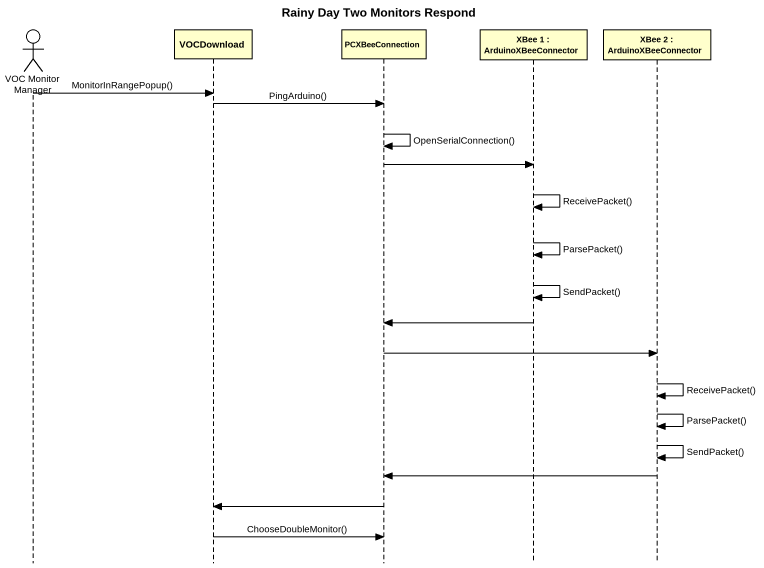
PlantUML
@startuml
title Rainy Day Two Monitors Respond
hide footbox
actor "VOC Monitor Manager" as VOC_Monitor_Manager
participant VOCDownload
participant PCXBeeConnection
participant "XBee 1 : ArduinoXBeeConnector" as XBee_1
participant "XBee 2 : ArduinoXBeeConnector" as XBee_2

VOC_Monitor_Manager -> VOCDownload : MonitorInRangePopup()
VOCDownload -> PCXBeeConnection : PingArduino()
PCXBeeConnection -> PCXBeeConnection : OpenSerialConnection()
PCXBeeConnection -> XBee_1
XBee_1 -> XBee_1 : ReceivePacket()
XBee_1 -> XBee_1 : ParsePacket()
XBee_1 -> XBee_1 : SendPacket()
XBee_1 -> PCXBeeConnection
PCXBeeConnection -> XBee_2
XBee_2 -> XBee_2 : ReceivePacket()
XBee_2 -> XBee_2 : ParsePacket()
XBee_2 -> XBee_2 : SendPacket()
XBee_2 -> PCXBeeConnection
PCXBeeConnection -> VOCDownload
VOCDownload -> PCXBeeConnection : ChooseDoubleMonitor()
@enduml
